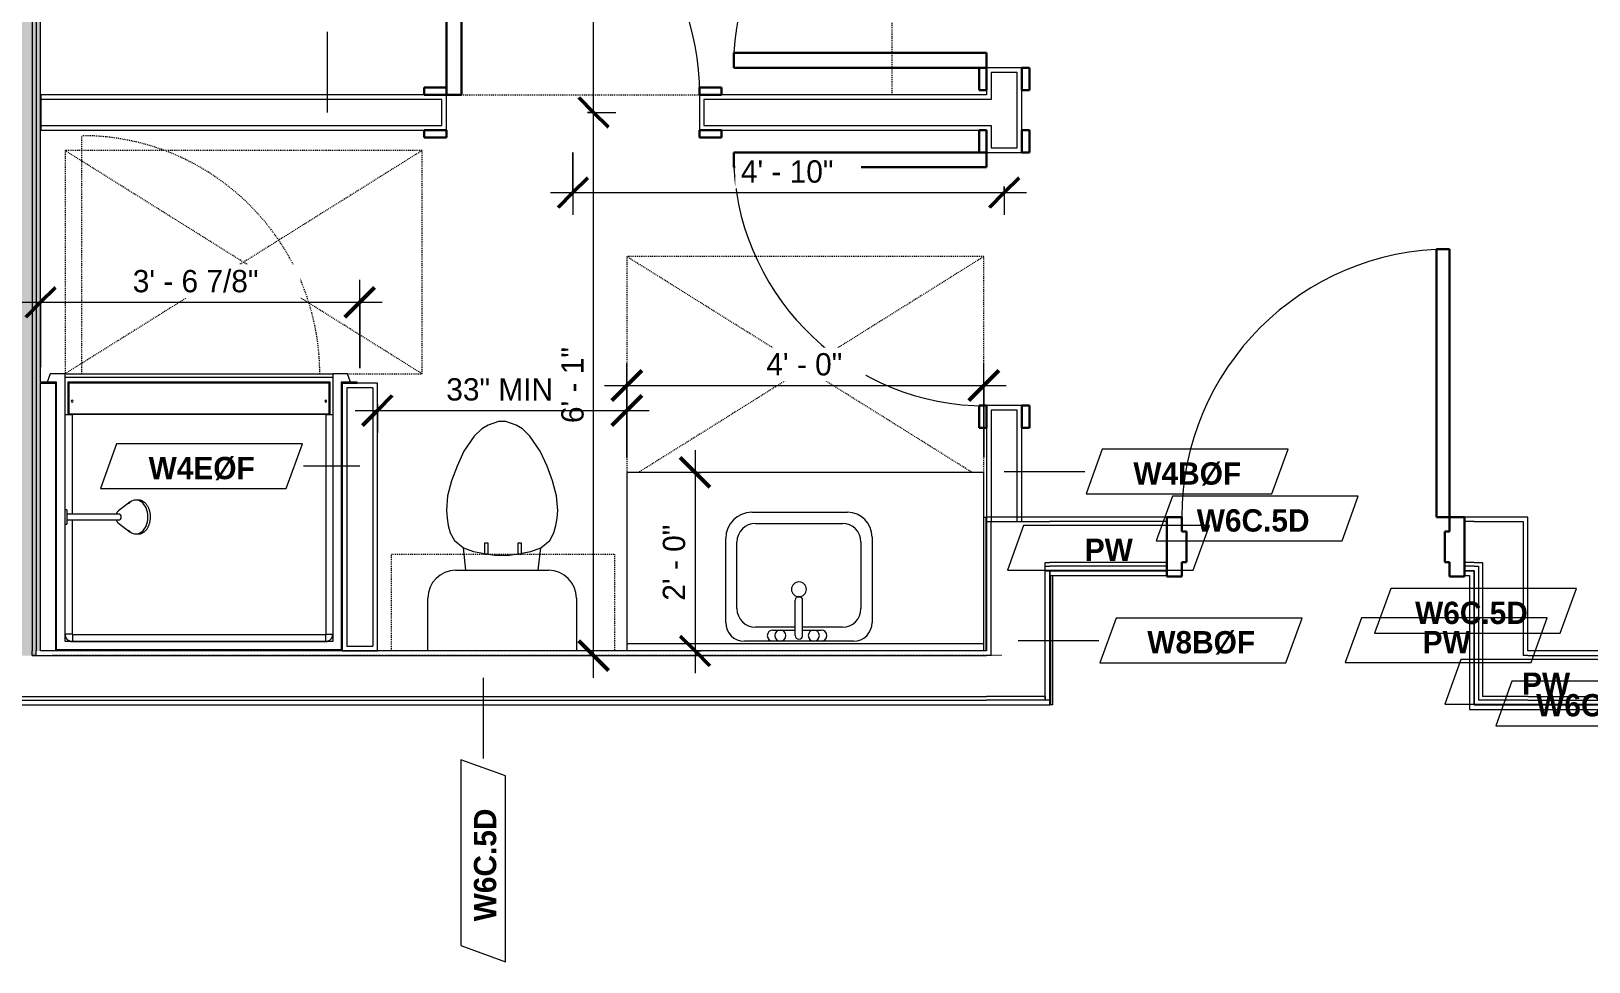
# Model space of a CAD drawing. Header units: inches. Extents: x -4010 to -1814, y 9846 to 12241.
# Drawn here: x -2932.4 to -2722.9, y 11683.6 to 11808.7 of the extents above; entities that cross this region are included whole.
import ezdxf

# ---------------------------------------------------------------- set-up
doc = ezdxf.new("R2010")
doc.units = ezdxf.units.IN
doc.header["$MEASUREMENT"] = 0
doc.linetypes.add('Dash', pattern=[0.25, 0.125, -0.125])
doc.linetypes.add('Dash 3_32_', pattern=[0.1875, 0.09375, -0.09375])
for name, color, linetype, lineweight in [('0-1', 7, 'Continuous', 5), ('0-2', 7, 'Continuous', 9), ('A-ANNO-DIMS', 211, 'Continuous', 9), ('A-ANNO-DIMS-32', 211, 'Continuous', 9), ('A-DETL-1', 90, 'Dash 3_32_', 18), ('A-DOOR-1', 7, 'Continuous', 9), ('A-DOOR-2', 10, 'Continuous', 30), ('A-DOOR-3', 31, 'Continuous', 9), ('A-DOOR-4', 31, 'Continuous', 30), ('A-DOOR-FRAM-2', 10, 'Continuous', 30), ('A-DOOR-FRAM-3', 31, 'Continuous', 30), ('A-GENM', 5, 'Continuous', 9), ('A-GENM-HDLN', 13, 'Dash', 9), ('A-WALL', 113, 'Continuous', 18), ('A-WALL-2', 250, 'Continuous', 18), ('A-WALL-3', 113, 'Continuous', 9), ('A-WALL-IDEN', 211, 'Continuous', 9), ('I-FURN', 30, 'Continuous', 9), ('I-FURN-HDLN', 30, 'Dash', 9), ('I-WALL-1', 21, 'Continuous', 18), ('I-WALL-2', 241, 'Continuous', 5), ('I-WALL-3', 7, 'Continuous', 9), ('I-WALL-4', 2, 'Continuous', 9), ('P-SANR-FIXT', 6, 'Continuous', 9), ('P-SANR-FIXT-HDLN', 131, 'Dash', 9), ('Q-CASE', 31, 'Continuous', 9), ('Q-CASE-3', 31, 'Dash', 9)]:
    doc.layers.add(name, color=color, linetype=linetype, lineweight=lineweight)
doc.styles.add('Century Gothic', font='ufonts.com_century-gothic.ttf', dxfattribs={"height": 3})
doc.styles.add('Century Gothic_B_1', font='GOTHICB.TTF', dxfattribs={"height": 3})
doc.dimstyles.new('OD_1__HACK_2', dxfattribs={"dimscale": 12, "dimtxt": 3.132505, "dimasz": 0.333333, "dimexe": 0.25, "dimexo": 0.166667, "dimgap": 0.041667, "dimtad": 1, "dimdec": 4, "dimrnd": 0.0625, "dimzin": 3, "dimdsep": 46, "dimlunit": 4, "dimtxsty": 'Century Gothic', "dimblk1": 'OBLIQUE', "dimblk2": 'OBLIQUE', "dimsah": 1, "dimcen": 0.09, "dimdle": 0.25, "dimazin": 0, "dimtfac": 1, "dimtdec": 4, "dimtix": 1, "dimtmove": 0, "dimatfit": 3, "dimfxl": 1, "dimtvp": 1, "dimtfill": 1, "dimfrac": 2, "dimtolj": 1, "dimtzin": 0, "dimarcsym": 2})
doc.dimstyles.new('OD_1__HACK_2_1', dxfattribs={"dimscale": 12, "dimtxt": 3.132505, "dimasz": 0.333333, "dimexe": 0.25, "dimexo": 0.166667, "dimgap": 0.041667, "dimtad": 1, "dimdec": 4, "dimrnd": 0.0625, "dimzin": 3, "dimdsep": 46, "dimlunit": 4, "dimtxsty": 'Century Gothic', "dimblk1": 'OBLIQUE', "dimblk2": 'OBLIQUE', "dimsah": 1, "dimcen": 0.09, "dimdle": 0.25, "dimazin": 0, "dimtfac": 1, "dimtdec": 4, "dimtix": 1, "dimtmove": 0, "dimatfit": 3, "dimfxl": 1, "dimtvp": 1, "dimtfill": 1, "dimfrac": 2, "dimtolj": 1, "dimtzin": 0, "dimarcsym": 2})

# ---------------------------------------------------------------- blocks, each defined once
blk = doc.blocks.new('Basic Wall _ INT - W8BØF - _5_8 GYP - 2X8 WOOD_BATT_ - 5_8 GYP_ - ___-2319933-UNIT PLANS - 1ST FLOOR')
at = {"layer": 'I-WALL-3'}
for p, q in [((-2804.27, 11743.36), (-2804.02, 11743.36)), ((-2804.02, 11743.36), (-2804.02, 11725.36)), ((-2804.02, 11743.36), (-2803.94, 11743.36)), ((-2803.94, 11743.36), (-2803.9, 11743.36))]:
    blk.add_line(p, q, dxfattribs=at)
blk = doc.blocks.new('Basic Wall _ INT - W8BØF - _5_8 GYP - 2X8 WOOD_BATT_ - 5_8 GYP_ - ___-2319932-UNIT PLANS - 1ST FLOOR')
at = {"layer": 'I-WALL-3'}
for p, q in [((-2795.27, 11718.11), (-2795.27, 11735.49)), ((-2794.99, 11718.11), (-2794.99, 11735.49)), ((-2795.36, 11718.11), (-2795.4, 11718.11)), ((-2795.27, 11718.11), (-2795.36, 11718.11)), ((-2794.99, 11718.11), (-2795.27, 11718.11))]:
    blk.add_line(p, q, dxfattribs=at)
blk = doc.blocks.new('HOLLOW METAL - UNIT DOOR-2191978-UNIT PLANS - 1ST FLOOR')
at = {"layer": 'A-DOOR-1'}
blk.add_arc((18, 3.875), 36, 90, 180, dxfattribs=at)
at = {"layer": 'A-DOOR-2'}
for p, q in [((18, 39.875), (16.25, 39.875)), ((16.25, 39.875), (16.25, 3.875)), ((18, 3.875), (18, 39.875)), ((16.25, 3.875), (18, 3.875))]:
    blk.add_line(p, q, dxfattribs=at)
at = {"layer": 'A-DOOR-FRAM-2'}
for p, q in [((-18, 3.875), (-20, 3.875)), ((-20, 3.875), (-20, -4.125)), ((-18, 1.9375), (-18, 3.875)), ((18, 3.875), (18, 1.9375)), ((20, 3.875), (18, 3.875)), ((20, -4.125), (20, 3.875)), ((-17.375, 1.9375), (-18, 1.9375)), ((-17.375, -2.1875), (-17.375, 1.9375)), ((18, 1.9375), (17.375, 1.9375)), ((17.375, 1.9375), (17.375, -2.1875)), ((-20, -4.125), (-18, -4.125)), ((-18, -4.125), (-18, -2.1875)), ((-18, -2.1875), (-17.375, -2.1875)), ((17.375, -2.1875), (18, -2.1875)), ((18, -2.1875), (18, -4.125)), ((18, -4.125), (20, -4.125))]:
    blk.add_line(p, q, dxfattribs=at)
blk = doc.blocks.new('CTR - 1st Phase - Common Walls_rvt-1-UNIT PLANS - 1ST FLOOR')
at = {"layer": 'I-WALL-1'}
blk.add_hatch(color=256, dxfattribs=at).paths.add_polyline_path([(-2931.71, 11725.36), (-2931.09, 11725.36), (-2931.09, 12081.69), (-2931.71, 12081.69), (-2931.71, 11726.32)], flags=0)
at = {"layer": 'I-WALL-2'}
for points in [[(-2937.71, 11724.74), (-2932.21, 11724.74), (-2932.21, 12081.69), (-2937.71, 12081.69), (-2937.71, 11725.36)], [(-2932.21, 11724.74), (-2931.71, 11724.74), (-2931.71, 12081.69), (-2932.21, 12081.69), (-2932.21, 11725.36)]]:
    blk.add_hatch(color=256, dxfattribs=at).paths.add_polyline_path(points, flags=0)
at = {"layer": 'A-WALL-2'}
for p, q in [((-2932.21, 12081.69), (-2932.21, 11725.36)), ((-2931.71, 12081.69), (-2931.71, 11725.36)), ((-2803.27, 11742.74), (-2796.02, 11742.74)), ((-2803.27, 11724.74), (-2803.27, 11742.74)), ((-2796.02, 11742.74), (-2795.4, 11742.74)), ((-2779.65, 11742.74), (-2795.4, 11742.74)), ((-2738.36, 11742.74), (-2739.65, 11742.74)), ((-2738.36, 11742.74), (-2737.24, 11742.74)), ((-2737.24, 11742.74), (-2731.74, 11742.74)), ((-2731.74, 11742.74), (-2731.74, 11724.74)), ((-2796.02, 11737.24), (-2795.4, 11737.24)), ((-2796.02, 11736.74), (-2796.02, 11737.24)), ((-2796.02, 11736.74), (-2796.02, 11737.24)), ((-2779.65, 11737.24), (-2795.4, 11737.24)), ((-2738.36, 11737.24), (-2739.65, 11737.24)), ((-2738.36, 11737.24), (-2737.74, 11737.24)), ((-2737.74, 11737.24), (-2737.24, 11737.24)), ((-2737.24, 11737.24), (-2737.24, 11719.24)), ((-2796.02, 11736.11), (-2796.02, 11736.74)), ((-2796.02, 11736.74), (-2795.4, 11736.74)), ((-2796.02, 11736.11), (-2796.02, 11736.74)), ((-2796.02, 11736.11), (-2795.4, 11736.11)), ((-2796.02, 11719.24), (-2796.02, 11736.11)), ((-2779.65, 11736.74), (-2795.4, 11736.74)), ((-2738.36, 11736.74), (-2739.65, 11736.74)), ((-2738.36, 11736.74), (-2737.74, 11736.74)), ((-2737.74, 11736.74), (-2737.74, 11718.74)), ((-2932.21, 11724.74), (-2932.21, 11725.36)), ((-2931.71, 11724.74), (-2932.21, 11724.74)), ((-2932.21, 11724.74), (-2931.71, 11724.74)), ((-2931.71, 11724.74), (-2931.71, 11725.36)), ((-2931.71, 11724.74), (-2803.9, 11724.74)), ((-2803.27, 11724.74), (-2803.9, 11724.74)), ((-2731.11, 11724.74), (-2731.74, 11724.74)), ((-2731.11, 11724.74), (-2714.25, 11724.74)), ((-3067.15, 11719.24), (-2803.9, 11719.24)), ((-3067.15, 11718.74), (-2803.9, 11718.74)), ((-2803.27, 11719.24), (-2803.9, 11719.24)), ((-2796.02, 11718.74), (-2803.9, 11718.74)), ((-2796.02, 11719.24), (-2803.27, 11719.24)), ((-2796.02, 11719.24), (-2796.02, 11718.74)), ((-2796.02, 11718.74), (-2796.02, 11719.24)), ((-2795.4, 11718.74), (-2796.02, 11718.74)), ((-2737.24, 11718.74), (-2737.74, 11718.74)), ((-2731.74, 11719.24), (-2737.24, 11719.24)), ((-2731.11, 11718.74), (-2737.24, 11718.74)), ((-2731.11, 11719.24), (-2731.74, 11719.24)), ((-2731.11, 11719.24), (-2714.25, 11719.24)), ((-2731.11, 11718.74), (-2714.25, 11718.74))]:
    blk.add_line(p, q, dxfattribs=at)
at = {"layer": 'I-WALL-3'}
for p, q in [((-2931.09, 11761.49), (-2931.09, 12081.69)), ((-2931.09, 11725.36), (-2931.09, 11761.36)), ((-2803.9, 11743.36), (-2803.9, 11725.36)), ((-2803.27, 11743.36), (-2803.9, 11743.36)), ((-2795.4, 11743.36), (-2803.27, 11743.36)), ((-2779.65, 11743.36), (-2795.4, 11743.36)), ((-2738.36, 11743.36), (-2739.65, 11743.36)), ((-2731.74, 11743.36), (-2738.36, 11743.36)), ((-2731.11, 11743.36), (-2731.74, 11743.36)), ((-2731.11, 11725.36), (-2731.11, 11743.36)), ((-2795.4, 11736.11), (-2779.65, 11736.11)), ((-2795.4, 11718.74), (-2795.4, 11736.11)), ((-2779.65, 11736.11), (-2795.4, 11736.11)), ((-2795.4, 11736.11), (-2795.4, 11735.49)), ((-2795.4, 11735.49), (-2779.65, 11735.49)), ((-2739.65, 11736.11), (-2738.36, 11736.11)), ((-2738.99, 11736.11), (-2739.65, 11736.11)), ((-2739.65, 11735.49), (-2738.99, 11735.49)), ((-2738.36, 11736.11), (-2738.99, 11736.11)), ((-2738.99, 11735.49), (-2738.99, 11717.49)), ((-2738.36, 11736.11), (-2738.36, 11718.11)), ((-2738.36, 11718.11), (-2738.36, 11736.11)), ((-2929.06, 11725.36), (-2931.09, 11725.36)), ((-2803.9, 11725.36), (-2890.56, 11725.36)), ((-2714.25, 11725.36), (-2731.11, 11725.36)), ((-2795.4, 11718.11), (-2795.4, 11718.74)), ((-3067.15, 11718.11), (-2803.9, 11718.11)), ((-2803.9, 11718.11), (-2795.4, 11718.11)), ((-2738.99, 11717.49), (-2738.36, 11717.49)), ((-2738.36, 11718.11), (-2737.74, 11718.11)), ((-2718.77, 11718.11), (-2738.36, 11718.11)), ((-2738.36, 11717.49), (-2718.77, 11717.49)), ((-2737.74, 11718.11), (-2731.11, 11718.11)), ((-2731.11, 11718.11), (-2714.25, 11718.11))]:
    blk.add_line(p, q, dxfattribs=at)
at = {"layer": '0-2'}
for name, p in [('HOLLOW METAL - UNIT DOOR-2191978-UNIT PLANS - 1ST FLOOR', (-2759.65, 11739.49)), ('Basic Wall _ INT - W8BØF - _5_8 GYP - 2X8 WOOD_BATT_ - 5_8 GYP_ - ___-2319933-UNIT PLANS - 1ST FLOOR', (0, 0)), ('Basic Wall _ INT - W8BØF - _5_8 GYP - 2X8 WOOD_BATT_ - 5_8 GYP_ - ___-2319932-UNIT PLANS - 1ST FLOOR', (0, 0))]:
    blk.add_blockref(name, p, dxfattribs=at)
blk = doc.blocks.new('SWING - SINGLE - FLUSH - 2-10 x 6-8 - PRIVACY-3199405-UNIT PLANS - 1ST FLOOR')
at = {"layer": 'A-DOOR-3'}
blk.add_arc((17, -2.37), 34.07, 180, 266.6343, dxfattribs=at)
at = {"layer": 'A-DOOR-4'}
for p, q in [((15, -2.37), (15, -36.38)), ((17, -2.37), (15, -2.37)), ((17, -2.37), (17, -36.38)), ((17, -36.38), (15, -36.38))]:
    blk.add_line(p, q, dxfattribs=at)
at = {"layer": 'A-DOOR-FRAM-3'}
for p, q in [((-20, 2.38), (-20, 3.38)), ((-20, 3.38), (-17, 3.38)), ((-17, 2.38), (-20, 2.38)), ((-17, 3.38), (-17, 2.38)), ((17, 2.38), (17, 3.38)), ((17, 3.38), (20, 3.38)), ((20, 2.38), (17, 2.38)), ((20, 3.38), (20, 2.38)), ((-20, -2.37), (-17, -2.37)), ((-20, -3.37), (-20, -2.37)), ((-17, -3.37), (-20, -3.37)), ((-17, -2.37), (-17, -3.37)), ((17, -2.37), (20, -2.37)), ((17, -3.37), (17, -2.37)), ((20, -3.37), (17, -3.37)), ((20, -2.37), (20, -3.37))]:
    blk.add_line(p, q, dxfattribs=at)
blk = doc.blocks.new('Bed-Standard - Queen 60_ x 79_-V81-UNIT PLANS - 1ST FLOOR')
at = {"layer": 'I-FURN'}
for p, q in [((-19.31, 37.2), (-19.31, -41.3)), ((-16.31, 35.7), (-16.31, 23.7)), ((-16.31, 35.7), (37.69, 35.7)), ((37.69, 35.7), (37.69, 23.7)), ((40.69, -41.3), (40.69, 37.2)), ((40.69, 23.7), (-19.31, 17.13)), ((-16.31, 23.7), (37.69, 23.7)), ((-19.31, -41.3), (40.69, -41.3))]:
    blk.add_line(p, q, dxfattribs=at)
at = {"layer": 'I-FURN-HDLN'}
for p, q in [((58.69, -77.3), (58.69, 37.2)), ((64.69, -68.86), (64.69, 13.39)), ((-55.31, -17.36), (-55.31, -51.36)), ((-55.31, -77.3), (-7.94, -77.3)), ((-5.44, -77.3), (55.06, -77.3)), ((57.56, -77.3), (58.94, -77.3)), ((63.69, -77.3), (64.69, -77.3)), ((64.69, -77.3), (64.69, -75.61))]:
    blk.add_line(p, q, dxfattribs=at)
blk = doc.blocks.new('M_Sink Vanity-Square - 500 x 440mm-1372835-UNIT PLANS - 1ST FLOOR')
at = {"layer": 'P-SANR-FIXT'}
for p, q in [((-5.72, 10.23), (7.14, 10.23)), ((-5.22, 8.73), (6.46, 8.73)), ((-9.22, -4.59), (-9.22, 6.73)), ((10.46, 6.91), (10.46, -4.59)), ((-7.72, -2.72), (-7.72, 6.23)), ((8.96, 6.23), (8.96, -2.72)), ((0.12, -6.33), (0.12, -1.59)), ((1.12, -6.33), (1.12, -1.59)), ((0.12, -5.22), (-5.22, -5.22)), ((-2.88, -5.59), (0.12, -5.59)), ((6.46, -5.22), (1.12, -5.22)), ((1.12, -5.59), (3.62, -5.59)), ((7.96, -7.09), (-6.72, -7.09)), ((3.62, -7.09), (-2.88, -7.09))]:
    blk.add_line(p, q, dxfattribs=at)
for centre, radius, start, end in [((-5.72, 6.73), 3.5, 90, 180), ((-5.22, 6.23), 2.5, 90, 180), ((6.46, 6.23), 2.5, 360, 90), ((7.14, 6.91), 3.32, 360, 90), ((0.62, -0.13), 1, 360, 180), ((0.62, -0.13), 1, 180, 0), ((0.62, -1.59), 0.5, 360, 180), ((-5.22, -2.72), 2.5, 180, 270), ((6.46, -2.72), 2.5, 270, 360), ((-6.72, -4.59), 2.5, 180, 270), ((-2.88, -6.34), 0.75, 90, 270), ((-1.88, -6.34), 0.75, 360, 180), ((2.62, -6.34), 0.75, 0, 180), ((3.62, -6.34), 0.75, 270, 90), ((7.96, -4.59), 2.5, 270, 0), ((-1.88, -6.34), 0.75, 180, 0), ((0.62, -6.33), 0.5, 180, 0), ((2.62, -6.34), 0.75, 180, 0)]:
    blk.add_arc(centre, radius, start, end, dxfattribs=at)
blk = doc.blocks.new('Toilet-Domestic-3D - Toilet-Domestic-3D-1352612-UNIT PLANS - 1ST FLOOR')
at = {"layer": 'P-SANR-FIXT'}
for p, q in [((-9.98, 11.75), (-9.98, 18.86)), ((9.98, 18.86), (9.98, 11.75)), ((6.25, 8.02), (-6.25, 8.02)), ((-4.86, 8.02), (-5.21, 5)), ((4.86, 8.02), (5.21, 5)), ((-5.21, 5), (-6.4, 4)), ((-3.84, 5.5), (-5.21, 5)), ((-2.61, 5.72), (-3.84, 5.5)), ((-1, 6), (-2.13, 5.8)), ((1, 6), (-1, 6)), ((1.89, 5.84), (1, 6)), ((3.84, 5.5), (2.37, 5.76)), ((5.21, 5), (3.84, 5.5)), ((6.4, 4), (5.21, 5)), ((-6.97, 3), (-7.24, 2)), ((-6.4, 4), (-6.97, 3)), ((6.97, 3), (6.4, 4)), ((7.24, 2), (6.97, 3)), ((-7.41, 1), (-7.5, 0)), ((-7.5, 0), (-7.33, -1.99)), ((-7.24, 2), (-7.41, 1)), ((7.41, 1), (7.24, 2)), ((7.33, -1.99), (7.5, 0)), ((7.5, 0), (7.41, 1)), ((-7.33, -1.99), (-6.79, -4)), ((6.79, -4), (7.33, -1.99)), ((-6.79, -4), (-6.06, -6)), ((6.06, -6), (6.79, -4)), ((-6.06, -6), (-5.13, -8)), ((5.13, -8), (6.06, -6)), ((-5.13, -8), (-3.74, -10)), ((3.74, -10), (5.13, -8)), ((-3.74, -10), (-2.74, -11)), ((2.74, -11), (3.74, -10)), ((-2.74, -11), (-1.87, -11.5)), ((-1.87, -11.5), (-0.5, -12)), ((-0.5, -12), (0.5, -12)), ((0.5, -12), (1.87, -11.5)), ((1.87, -11.5), (2.74, -11))]:
    blk.add_line(p, q, dxfattribs=at)
for centre, start, end in [((-6.25, 11.75), 180, 270), ((6.25, 11.75), 270, 360)]:
    blk.add_arc(centre, 3.73, start, end, dxfattribs=at)
blk = doc.blocks.new('Bath Vanity - Bath Vanity 48_-3150017-UNIT PLANS - 1ST FLOOR')
at = {"layer": 'Q-CASE'}
for p, q in [((24.74, 24), (-23.26, 24)), ((-23.26, 24), (-23.26, 1)), ((24.74, 1), (24.74, 24))]:
    blk.add_line(p, q, dxfattribs=at)
blk = doc.blocks.new('ADA Clearances - 30_x48_-V80-UNIT PLANS - 1ST FLOOR')
at = {"layer": 'A-GENM-HDLN'}
for p, q in [((15, -24), (-15, 24)), ((-15, -24), (15, 24)), ((15, 24), (-15, 24)), ((15, -24), (15, 24)), ((-15, -14), (-15, -24)), ((-15, -24), (15, -24))]:
    blk.add_line(p, q, dxfattribs=at)
blk = doc.blocks.new('ADA Clearances - 30_x48_-V82-UNIT PLANS - 1ST FLOOR')
at = {"layer": 'A-GENM-HDLN'}
for p, q in [((-14, -22.41), (15, 24)), ((15, 24), (-14, 24)), ((15, -24), (15, 24)), ((15, -24), (-14, 22.41)), ((-14, -24), (-8, -24)), ((-5, -24), (15, -24))]:
    blk.add_line(p, q, dxfattribs=at)
blk = doc.blocks.new('BATHROOM MIRROR - BATHROOM MIRROR 48_-3123886-UNIT PLANS - 1ST FLOOR')
at = {"layer": 'Q-CASE'}
for p, q in [((-23.26, -23), (24.74, -23)), ((-23.26, -23), (-23.26, -24)), ((24.74, -24), (24.74, -23)), ((24.74, -24), (-23.26, -24))]:
    blk.add_line(p, q, dxfattribs=at)
blk = doc.blocks.new('300 Series Wall Hung Cabinet_326 - 30_-2909953-UNIT PLANS - 1ST FLOOR')
at = {"layer": 'Q-CASE'}
for p, q in [((-2.01, 14.69), (-2.5, 14.69)), ((-2.5, 14.69), (-2.5, 13.19)), ((-2.01, 13.19), (-2.01, 14.69)), ((2.49, 14.69), (2, 14.69)), ((2, 14.69), (2, 13.19)), ((2.49, 13.19), (2.49, 14.69)), ((-2.01, 13.19), (-2.5, 13.19)), ((2.49, 13.19), (2, 13.19))]:
    blk.add_line(p, q, dxfattribs=at)
at = {"layer": 'Q-CASE-3'}
for p, q in [((-15, 0.19), (-15, 13.19)), ((-15, 13.19), (15, 13.19)), ((15, 13.19), (15, 0.19)), ((15, 0.19), (-15, 0.19))]:
    blk.add_line(p, q, dxfattribs=at)
blk = doc.blocks.new('SWING - SINGLE - FLUSH - 2-10 x 6-8 - PRIVACY-3199407-UNIT PLANS - 1ST FLOOR')
at = {"layer": 'A-DOOR-3'}
blk.add_arc((17, 2.37), 34.07, 93.3657, 180, dxfattribs=at)
at = {"layer": 'A-DOOR-4'}
for p, q in [((15, 2.37), (15, 36.38)), ((17, 36.38), (15, 36.38)), ((17, 2.37), (17, 36.38)), ((17, 2.37), (15, 2.37))]:
    blk.add_line(p, q, dxfattribs=at)
at = {"layer": 'A-DOOR-FRAM-3'}
for p, q in [((-17, 3.37), (-20, 3.37)), ((-20, 3.37), (-20, 2.37)), ((-20, 2.37), (-17, 2.37)), ((-17, 2.37), (-17, 3.37)), ((20, 3.37), (17, 3.37)), ((17, 3.37), (17, 2.37)), ((17, 2.37), (20, 2.37)), ((20, 2.37), (20, 3.37)), ((-17, -2.38), (-20, -2.38)), ((-20, -2.38), (-20, -3.38)), ((-20, -3.38), (-17, -3.38)), ((-17, -3.38), (-17, -2.38)), ((20, -2.38), (17, -2.38)), ((17, -2.38), (17, -3.38)), ((17, -3.38), (20, -3.38)), ((20, -3.38), (20, -2.38))]:
    blk.add_line(p, q, dxfattribs=at)
blk = doc.blocks.new('4LBS24238A75FTB_V2 - 4LBS24238A75FTB_V2-V86-UNIT PLANS - 1ST FLOOR')
at = {"layer": 'P-SANR-FIXT'}
for p, q in [((0, -0.5), (38.5, -0.5)), ((0, -36.5), (0, -0.5)), ((0.12, -36.62), (0.12, -0.63)), ((0.12, -0.63), (38.38, -0.63)), ((1.25, -37.75), (1.25, -1.75)), ((1.25, -1.75), (37.25, -1.75)), ((1.58, -2.01), (1.51, -2.08)), ((1.73, -1.9), (1.7, -1.92)), ((2.01, -1.78), (1.93, -1.8)), ((2.25, -1.77), (2.25, -1.75)), ((36.25, -1.77), (2.25, -1.77)), ((36.25, -1.77), (36.25, -1.75)), ((36.57, -1.8), (36.49, -1.78)), ((36.8, -1.92), (36.77, -1.9)), ((36.99, -2.08), (36.92, -2.01)), ((37.25, -1.75), (37.25, -17.52)), ((38.38, -0.63), (38.38, -36.62)), ((38.5, -0.5), (38.5, -36.5)), ((1.3, -2.43), (1.28, -2.51)), ((1.38, -2.26), (1.37, -2.28)), ((1.42, -2.2), (1.4, -2.23)), ((2.2, -32.27), (2.2, -2.75)), ((36.25, -2.7), (2.25, -2.7)), ((36.3, -18.11), (36.3, -2.75)), ((37.1, -2.23), (37.08, -2.2)), ((37.13, -2.28), (37.12, -2.26)), ((37.22, -2.51), (37.2, -2.43)), ((36.3, -32.27), (36.3, -18.89)), ((37.25, -19.48), (37.25, -37.75)), ((1.62, -32.27), (1.62, -36.62)), ((36.75, -32.38), (1.75, -32.38)), ((1.75, -32.38), (1.75, -36.5)), ((2.2, -32.27), (36.3, -32.27)), ((36.75, -36.5), (36.75, -32.38)), ((36.88, -36.62), (36.88, -32.27)), ((0, -36.5), (-2.02, -36.5)), ((-2.02, -36.5), (-2.02, -36.62)), ((-2.02, -36.62), (0.12, -36.62)), ((-1.13, -36.62), (-0.75, -37.75)), ((1.25, -37.25), (37.25, -37.25)), ((1.25, -37.75), (1.25, -37.25)), ((1.62, -36.62), (36.88, -36.62)), ((1.75, -36.5), (36.75, -36.5)), ((37.25, -37.25), (37.25, -37.75)), ((38.38, -36.62), (40.52, -36.62)), ((40.52, -36.5), (38.5, -36.5)), ((39.25, -37.75), (39.63, -36.62)), ((40.52, -36.62), (40.52, -36.5)), ((-0.75, -37.75), (1.25, -37.75)), ((37.25, -37.75), (1.25, -37.75)), ((37.25, -37.75), (39.25, -37.75))]:
    blk.add_line(p, q, dxfattribs=at)
for centre, radius, start, end in [((2.25, -2.75), 1, 90, 180), ((36.25, -2.75), 1, 0, 90), ((2.2, -34.06), 0.125, 0, 180), ((2.2, -34.06), 0.125, 180, 0), ((36.3, -34.06), 0.125, 0, 180), ((36.3, -34.06), 0.125, 180, 0)]:
    blk.add_arc(centre, radius, start, end, dxfattribs=at)
for centre, start_param, end_param in [((2.2, -32.28), 1.570796, 3.141593), ((36.3, -32.28), 0, 1.570796)]:
    blk.add_ellipse(centre, major_axis=(0.95, 0), ratio=0.019505, start_param=start_param, end_param=end_param, dxfattribs=at)
for points, knots in [([(2.25, -1.77), (2.18, -1.77), (2.05, -1.78), (1.8, -1.86), (1.52, -2.04), (1.34, -2.32), (1.26, -2.57), (1.25, -2.7), (1.25, -2.77)], [0, 0, 0, 0, 0.125, 0.25, 0.5, 0.75, 0.875, 1, 1, 1, 1]), ([(1.38, -2.25), (1.41, -2.21), (1.47, -2.12), (1.54, -2.04), (1.59, -2)], [-0.6665731, -0.6665731, -0.6665731, -0.6665731, -0.5714286, -0.4611793, -0.4611793, -0.4611793, -0.4611793]), ([(1.75, -1.88), (1.77, -1.87), (1.86, -1.82), (2.03, -1.77), (2.17, -1.75), (2.25, -1.75)], [-0.3333068, -0.3333068, -0.3333068, -0.3333068, -0.2857143, -0.1428571, 0, 0, 0, 0]), ([(36.25, -1.75), (36.31, -1.75), (36.42, -1.76), (36.59, -1.8), (36.7, -1.85), (36.75, -1.88)], [-1, -1, -1, -1, -0.8928571, -0.7857143, -0.6666667, -0.6666667, -0.6666667, -0.6666667]), ([(37.25, -2.77), (37.25, -2.7), (37.24, -2.57), (37.16, -2.32), (36.98, -2.04), (36.7, -1.86), (36.45, -1.78), (36.32, -1.77), (36.25, -1.77)], [0, 0, 0, 0, 0.125, 0.25, 0.5, 0.75, 0.875, 1, 1, 1, 1]), ([(36.75, -1.88), (36.79, -1.91), (36.89, -1.97), (36.97, -2.05), (37.01, -2.1)], [-0.6665731, -0.6665731, -0.6665731, -0.6665731, -0.5714286, -0.4475924, -0.4475924, -0.4475924, -0.4475924]), ([(2.25, -2.7), (2.24, -2.7), (2.24, -2.7), (2.23, -2.7), (2.22, -2.71), (2.22, -2.71), (2.21, -2.72), (2.21, -2.73), (2.2, -2.74), (2.2, -2.74), (2.2, -2.75), (2.2, -2.75)], [-1, -1, -1, -1, -0.833333, -0.75, -0.666667, -0.583333, -0.416667, -0.333333, -0.208333, -0.083333, 0, 0, 0, 0]), ([(36.3, -2.75), (36.3, -2.74), (36.3, -2.74), (36.3, -2.73), (36.29, -2.72), (36.29, -2.72), (36.28, -2.71), (36.27, -2.71), (36.26, -2.7), (36.26, -2.7), (36.25, -2.7), (36.25, -2.7)], [-1, -1, -1, -1, -0.833333, -0.75, -0.666667, -0.583333, -0.416667, -0.333333, -0.208333, -0.083333, 0, 0, 0, 0]), ([(37.12, -2.25), (37.13, -2.27), (37.16, -2.33), (37.18, -2.38), (37.19, -2.42)], [-0.3333068, -0.3333068, -0.3333068, -0.3333068, -0.2857143, -0.2174647, -0.2174647, -0.2174647, -0.2174647])]:
    blk.add_open_spline(points, degree=3, knots=knots, dxfattribs=at)
for points in [[(1.63, -1.97), (1.67, -1.94), (1.71, -1.91), (1.75, -1.88)], [(2.25, -2.7), (2.25, -2.62), (2.25, -2.45), (2.25, -2.22), (2.25, -2.03), (2.25, -1.88), (2.25, -1.82), (2.25, -1.8)], [(36.25, -2.7), (36.25, -2.62), (36.25, -2.45), (36.25, -2.22), (36.25, -2.03), (36.25, -1.88), (36.25, -1.82), (36.25, -1.8)], [(1.25, -2.75), (1.25, -2.74), (1.25, -2.72), (1.25, -2.71)], [(2.2, -2.75), (2.12, -2.75), (1.95, -2.75), (1.72, -2.75), (1.52, -2.76), (1.37, -2.76), (1.27, -2.76), (1.25, -2.77), (1.25, -2.77)], [(1.35, -2.32), (1.36, -2.3), (1.37, -2.27), (1.38, -2.25)], [(36.3, -2.75), (36.38, -2.75), (36.55, -2.75), (36.78, -2.75), (36.98, -2.76), (37.13, -2.76), (37.23, -2.76), (37.25, -2.77), (37.25, -2.77)], [(37.04, -2.14), (37.07, -2.18), (37.09, -2.21), (37.12, -2.25)], [(37.25, -2.67), (37.25, -2.7), (37.25, -2.72), (37.25, -2.75)]]:
    blk.add_open_spline(points, degree=3, dxfattribs=at)
at = {"layer": 'P-SANR-FIXT-HDLN'}
blk.add_line((35, -37.75), (35, -69.75), dxfattribs=at)
blk.add_arc((35, -37.75), 32, 180, 270, dxfattribs=at)
blk = doc.blocks.new('Shower Head - Shower Head-3260035-UNIT PLANS - 1ST FLOOR')
at = {"layer": 'P-SANR-FIXT'}
for p, q in [((-2.28, 9.81), (-2.28, 9.54)), ((-2.02, 8.78), (-0.84, 7.19)), ((0.84, 7.19), (2.02, 8.78)), ((2.28, 9.54), (2.28, 9.81)), ((-0.39, 7.27), (-0.39, 6.01)), ((0.39, 6.01), (0.39, 7.27)), ((-0.98, 0.26), (-0.98, 0)), ((-0.98, 0.26), (0.98, 0.26)), ((0.98, 0), (-0.98, 0)), ((-0.39, 1), (-0.39, 0.26)), ((0.39, 0.26), (0.39, 1)), ((0.98, 0), (0.98, 0.26))]:
    blk.add_line(p, q, dxfattribs=at)
at = {"layer": 'P-SANR-FIXT', "flags": 128}
for points in [[(0, 11.49), (-0.09, 11.49), (-0.18, 11.48), (-0.27, 11.48), (-0.35, 11.47), (-0.44, 11.46), (-0.53, 11.44), (-0.62, 11.43), (-0.7, 11.41), (-0.79, 11.39), (-0.87, 11.36), (-0.95, 11.34), (-1.03, 11.31), (-1.11, 11.28), (-1.19, 11.25), (-1.26, 11.21), (-1.34, 11.17), (-1.41, 11.13), (-1.48, 11.09), (-1.55, 11.05), (-1.61, 11), (-1.68, 10.95), (-1.74, 10.9), (-1.8, 10.85), (-1.85, 10.8), (-1.9, 10.74), (-1.95, 10.69), (-2, 10.63), (-2.04, 10.57), (-2.08, 10.51), (-2.12, 10.44), (-2.15, 10.38), (-2.18, 10.31), (-2.21, 10.25), (-2.23, 10.18), (-2.25, 10.11), (-2.26, 10.04), (-2.27, 9.97), (-2.28, 9.9), (-2.28, 9.83), (-2.28, 9.81)], [(2.28, 9.81), (2.28, 9.88), (2.28, 9.95), (2.27, 10.02), (2.25, 10.09), (2.24, 10.16), (2.21, 10.23), (2.19, 10.3), (2.16, 10.36), (2.13, 10.43), (2.09, 10.49), (2.05, 10.55), (2.01, 10.61), (1.97, 10.67), (1.92, 10.73), (1.86, 10.79), (1.81, 10.84), (1.75, 10.89), (1.69, 10.94), (1.63, 10.99), (1.57, 11.04), (1.5, 11.08), (1.43, 11.12), (1.36, 11.16), (1.28, 11.2), (1.21, 11.24), (1.13, 11.27), (1.05, 11.3), (0.97, 11.33), (0.89, 11.36), (0.81, 11.38), (0.72, 11.4), (0.64, 11.42), (0.55, 11.44), (0.47, 11.45), (0.38, 11.46), (0.29, 11.47), (0.2, 11.48), (0.11, 11.49), (0.02, 11.49), (0, 11.49)], [(-0.84, 7.19), (-0.81, 7.16), (-0.79, 7.13), (-0.76, 7.1), (-0.73, 7.08), (-0.7, 7.05), (-0.68, 7.03), (-0.65, 7.01), (-0.62, 6.98), (-0.59, 6.97), (-0.56, 6.95), (-0.53, 6.93), (-0.49, 6.91), (-0.46, 6.9), (-0.43, 6.89), (-0.4, 6.87)], [(0.39, 6.87), (0.43, 6.88), (0.46, 6.9), (0.49, 6.91), (0.52, 6.93), (0.55, 6.94), (0.58, 6.96), (0.61, 6.98), (0.64, 7), (0.67, 7.03), (0.7, 7.05), (0.73, 7.07), (0.76, 7.1), (0.78, 7.13), (0.81, 7.16), (0.83, 7.19), (0.84, 7.19)], [(-0.39, 6.01), (-0.39, 5.81), (-0.39, 5.6), (-0.39, 5.38), (-0.39, 5.15), (-0.39, 4.92), (-0.39, 4.68), (-0.39, 4.43), (-0.39, 4.18), (-0.39, 3.93), (-0.39, 3.67), (-0.39, 3.4), (-0.39, 3.13), (-0.39, 2.86), (-0.39, 2.59), (-0.39, 2.31), (-0.39, 2.03), (-0.39, 1.75), (-0.39, 1.46), (-0.39, 1.18), (-0.39, 1)], [(0.39, 1), (0.39, 1.29), (0.39, 1.57), (0.39, 1.85), (0.39, 2.13), (0.39, 2.41), (0.39, 2.69), (0.39, 2.96), (0.39, 3.23), (0.39, 3.5), (0.39, 3.76), (0.39, 4.02), (0.39, 4.27), (0.39, 4.52), (0.39, 4.77), (0.39, 5), (0.39, 5.23), (0.39, 5.46), (0.39, 5.67), (0.39, 5.88), (0.39, 6.01)]]:
    blk.add_lwpolyline(points, dxfattribs=at)
at = {"layer": 'P-SANR-FIXT'}
for centre, major_axis, start_param, end_param in [((0, 9.54), (-2.28, 0), 4.712389, 6.956384), ((0, 9.54), (2.28, 0), 5.609987, 7.853982), ((0, 7.27), (-0.394, 0), 4.712389, 6.283185), ((0, 7.27), (-0.394, 0), 3.141593, 4.712389)]:
    blk.add_ellipse(centre, major_axis=major_axis, ratio=0.707107, start_param=start_param, end_param=end_param, dxfattribs=at)
blk = doc.blocks.new('DIMBLOCK210-UNIT PLANS - 1ST FLOOR')
at = {"layer": 'A-ANNO-DIMS-32', "lineweight": 50}
for p, q in [((-2856.74, 11797.74), (-2858.74, 11799.74)), ((-2856.74, 11797.74), (-2854.74, 11795.74)), ((-2856.74, 11724.74), (-2858.74, 11726.74)), ((-2856.74, 11724.74), (-2854.74, 11722.74))]:
    blk.add_line(p, q, dxfattribs=at)
at = {"layer": 'A-ANNO-DIMS-32'}
for p, q in [((-2857.57, 11797.74), (-2853.74, 11797.74)), ((-2856.74, 11797.74), (-2857.57, 11797.74)), ((-2856.74, 11721.74), (-2856.74, 11797.74)), ((-2857.57, 11724.74), (-2853.74, 11724.74)), ((-2856.74, 11724.74), (-2857.57, 11724.74))]:
    blk.add_line(p, q, dxfattribs=at)
at = {"layer": 'A-ANNO-DIMS-32', "color": 0, "insert": (-2861.09, 11755.99), "char_height": 3, "width": 12.5897, "attachment_point": 1, "rotation": 90, "line_spacing_factor": 0.984502, "style": 'Century Gothic', "bg_fill": 3, "box_fill_scale": 1.25, "bg_fill_color": 256, "bg_fill_true_color": 13158600, "bg_fill_transparency": 0}
blk.add_mtext('6\' - 1"', dxfattribs=at)
blk = doc.blocks.new('_Oblique')
at = {"color": 0, "linetype": 'ByBlock', "lineweight": -2}
blk.add_line((-0.5, -0.5), (0.5, 0.5), dxfattribs=at)
blk = doc.blocks.new('DIMBLOCK211-UNIT PLANS - 1ST FLOOR')
at = {"layer": 'A-ANNO-DIMS-32', "lineweight": 50}
for p, q in [((-2856.74, 11916.74), (-2858.74, 11918.74)), ((-2856.74, 11916.74), (-2854.74, 11914.74)), ((-2856.74, 11797.74), (-2858.74, 11799.74)), ((-2856.74, 11797.74), (-2854.74, 11795.74))]:
    blk.add_line(p, q, dxfattribs=at)
at = {"layer": 'A-ANNO-DIMS-32'}
for p, q in [((-2857.57, 11916.74), (-2853.74, 11916.74)), ((-2856.74, 11916.74), (-2857.57, 11916.74)), ((-2856.74, 11797.74), (-2856.74, 11916.74)), ((-2857.57, 11797.74), (-2853.74, 11797.74)), ((-2856.74, 11797.74), (-2857.57, 11797.74))]:
    blk.add_line(p, q, dxfattribs=at)
at = {"layer": 'A-ANNO-DIMS-32', "color": 0, "insert": (-2861.09, 11850.83), "char_height": 3, "width": 15.394, "attachment_point": 1, "rotation": 90, "line_spacing_factor": 0.984502, "style": 'Century Gothic', "bg_fill": 3, "box_fill_scale": 1.25, "bg_fill_color": 256, "bg_fill_true_color": 13158600, "bg_fill_transparency": 0}
blk.add_mtext('9\' - 11"', dxfattribs=at)
blk = doc.blocks.new('DIMBLOCK218-UNIT PLANS - 1ST FLOOR')
at = {"layer": 'A-ANNO-DIMS-32'}
for p, q in [((-2859.52, 11792.36), (-2859.52, 11783.96)), ((-2859.52, 11786.96), (-2859.52, 11792.36)), ((-2801.52, 11787.79), (-2801.52, 11783.96)), ((-2801.52, 11786.96), (-2801.52, 11787.79)), ((-2862.52, 11786.96), (-2798.52, 11786.96))]:
    blk.add_line(p, q, dxfattribs=at)
at = {"layer": 'A-ANNO-DIMS-32', "lineweight": 50}
for p, q in [((-2859.52, 11786.96), (-2857.52, 11788.96)), ((-2801.52, 11786.96), (-2799.52, 11788.96)), ((-2859.52, 11786.96), (-2861.52, 11784.96)), ((-2801.52, 11786.96), (-2803.52, 11784.96))]:
    blk.add_line(p, q, dxfattribs=at)
at = {"layer": 'A-ANNO-DIMS-32', "color": 0, "insert": (-2836.94, 11791.3), "char_height": 3, "width": 15.394, "attachment_point": 1, "line_spacing_factor": 0.984502, "style": 'Century Gothic', "bg_fill": 3, "box_fill_scale": 1.25, "bg_fill_color": 256, "bg_fill_true_color": 13158600, "bg_fill_transparency": 0}
blk.add_mtext('4\' - 10"', dxfattribs=at)
blk = doc.blocks.new('DIMBLOCK256-UNIT PLANS - 1ST FLOOR')
at = {"layer": 'A-ANNO-DIMS-32'}
for p, q in [((-2852.27, 11751.36), (-2852.27, 11764.04)), ((-2804.27, 11751.36), (-2804.27, 11764.04)), ((-2855.27, 11761.04), (-2801.27, 11761.04)), ((-2852.27, 11761.04), (-2852.27, 11751.36)), ((-2804.27, 11761.04), (-2804.27, 11751.36))]:
    blk.add_line(p, q, dxfattribs=at)
at = {"layer": 'A-ANNO-DIMS-32', "lineweight": 50}
for p, q in [((-2852.27, 11761.04), (-2850.27, 11763.04)), ((-2804.27, 11761.04), (-2802.27, 11763.04)), ((-2852.27, 11761.04), (-2854.27, 11759.04)), ((-2804.27, 11761.04), (-2806.27, 11759.04))]:
    blk.add_line(p, q, dxfattribs=at)
at = {"layer": 'A-ANNO-DIMS-32', "color": 0, "insert": (-2833.52, 11765.39), "char_height": 3, "width": 12.5897, "attachment_point": 1, "line_spacing_factor": 0.984502, "style": 'Century Gothic', "bg_fill": 3, "box_fill_scale": 1.25, "bg_fill_color": 256, "bg_fill_true_color": 13158600, "bg_fill_transparency": 0}
blk.add_mtext('4\' - 0"', dxfattribs=at)
blk = doc.blocks.new('DIMBLOCK257-UNIT PLANS - 1ST FLOOR')
at = {"layer": 'A-ANNO-DIMS-32'}
for p, q in [((-2843.1, 11752.36), (-2843.1, 11722.36)), ((-2842.27, 11749.36), (-2846.1, 11749.36)), ((-2843.1, 11749.36), (-2842.27, 11749.36)), ((-2842.27, 11725.36), (-2846.1, 11725.36)), ((-2843.1, 11725.36), (-2842.27, 11725.36))]:
    blk.add_line(p, q, dxfattribs=at)
at = {"layer": 'A-ANNO-DIMS-32', "lineweight": 50}
for p, q in [((-2843.1, 11749.36), (-2845.1, 11751.36)), ((-2843.1, 11749.36), (-2841.1, 11747.36)), ((-2843.1, 11725.36), (-2845.1, 11727.36)), ((-2843.1, 11725.36), (-2841.1, 11723.36))]:
    blk.add_line(p, q, dxfattribs=at)
at = {"layer": 'A-ANNO-DIMS-32', "color": 0, "insert": (-2847.44, 11732.12), "char_height": 3, "width": 12.5897, "attachment_point": 1, "rotation": 90, "line_spacing_factor": 0.984502, "style": 'Century Gothic', "bg_fill": 3, "box_fill_scale": 1.25, "bg_fill_color": 256, "bg_fill_true_color": 13158600, "bg_fill_transparency": 0}
blk.add_mtext('2\' - 0"', dxfattribs=at)
blk = doc.blocks.new('DIMBLOCK354-UNIT PLANS - 1ST FLOOR')
at = {"layer": 'A-ANNO-DIMS-32'}
for p, q in [((-2852.27, 11751.37), (-2852.27, 11760.68)), ((-2885.81, 11758.51), (-2885.81, 11754.68)), ((-2885.81, 11757.68), (-2885.81, 11758.51)), ((-2888.81, 11757.68), (-2849.27, 11757.68)), ((-2852.27, 11757.68), (-2852.27, 11751.37))]:
    blk.add_line(p, q, dxfattribs=at)
at = {"layer": 'A-ANNO-DIMS-32', "lineweight": 50}
for p, q in [((-2885.81, 11757.68), (-2883.81, 11759.68)), ((-2852.27, 11757.68), (-2850.27, 11759.68)), ((-2885.81, 11757.68), (-2887.81, 11755.68)), ((-2852.27, 11757.68), (-2854.27, 11755.68))]:
    blk.add_line(p, q, dxfattribs=at)
at = {"layer": 'A-ANNO-DIMS-32', "color": 0, "insert": (-2876.55, 11762.02), "char_height": 3, "width": 18.0194, "attachment_point": 1, "line_spacing_factor": 0.984502, "style": 'Century Gothic', "bg_fill": 3, "box_fill_scale": 1.25, "bg_fill_color": 256, "bg_fill_true_color": 13158600, "bg_fill_transparency": 0}
blk.add_mtext('33" MIN', dxfattribs=at)
blk = doc.blocks.new('DIMBLOCK373-UNIT PLANS - 1ST FLOOR')
at = {"layer": 'A-ANNO-DIMS-32'}
for p, q in [((-2931.09, 11763.49), (-2931.09, 11775.23)), ((-2888.19, 11763.36), (-2888.19, 11775.23)), ((-2934.09, 11772.23), (-2885.19, 11772.23)), ((-2931.09, 11772.23), (-2931.09, 11763.49)), ((-2888.19, 11772.23), (-2888.19, 11763.36))]:
    blk.add_line(p, q, dxfattribs=at)
at = {"layer": 'A-ANNO-DIMS-32', "lineweight": 50}
for p, q in [((-2931.09, 11772.23), (-2929.09, 11774.23)), ((-2888.19, 11772.23), (-2886.19, 11774.23)), ((-2931.09, 11772.23), (-2933.09, 11770.23)), ((-2888.19, 11772.23), (-2890.19, 11770.23))]:
    blk.add_line(p, q, dxfattribs=at)
at = {"layer": 'A-ANNO-DIMS-32', "color": 0, "insert": (-2918.71, 11776.57), "char_height": 3, "width": 21.7784, "attachment_point": 1, "line_spacing_factor": 0.984502, "style": 'Century Gothic', "bg_fill": 3, "box_fill_scale": 1.25, "bg_fill_color": 256, "bg_fill_true_color": 13158600, "bg_fill_transparency": 0}
blk.add_mtext('3\' - 6 7/8"', dxfattribs=at)
blk = doc.blocks.new('Wall Tag - Arch Wall-3956453-UNIT PLANS - 1ST FLOOR')
at = {"layer": 'A-WALL-IDEN'}
for p, q in [((-0.3561, 0.0937), (-0.4244, -0.0937)), ((0.4244, 0.0937), (-0.3561, 0.0937)), ((0.3561, -0.0937), (0.4244, 0.0937)), ((-0.4244, -0.0937), (0.3561, -0.0937))]:
    blk.add_line(p, q, dxfattribs=at)

msp = doc.modelspace()

# ---------------------------------------------------------------- linework, layer by layer
at = {"layer": 'A-DETL-1'}
for p, q in [((-2894.26194, 11795.3644), (-2888.26194, 11795.3644)), ((-2801.88554, 11724.7394), (-2929.55818, 11724.7394))]:
    msp.add_line(p, q, dxfattribs=at)
at = {"layer": 'A-WALL'}
for p, q in [((-2799.77374, 11803.1144), (-2803.27374, 11803.1144)), ((-2803.27374, 11803.1144), (-2803.27374, 11799.4894)), ((-2799.77374, 11792.9894), (-2799.77374, 11803.1144)), ((-2877.14874, 11799.4894), (-2931.08624, 11799.4894)), ((-2877.14874, 11795.9894), (-2877.14874, 11799.4894)), ((-2803.27374, 11799.4894), (-2841.89874, 11799.4894)), ((-2841.89874, 11799.4894), (-2841.89874, 11795.9894)), ((-2931.08624, 11795.9894), (-2877.14874, 11795.9894)), ((-2841.89874, 11795.9894), (-2803.27374, 11795.9894)), ((-2803.27374, 11795.9894), (-2803.27374, 11792.9894)), ((-2803.27374, 11792.9894), (-2799.77374, 11792.9894)), ((-2886.43733, 11760.7394), (-2889.93733, 11760.7394)), ((-2889.93733, 11760.7394), (-2889.93733, 11725.9894)), ((-2886.43733, 11760.7394), (-2886.43733, 11725.9894)), ((-2803.27374, 11757.7394), (-2803.27374, 11742.74399)), ((-2799.77374, 11757.7394), (-2803.27374, 11757.7394)), ((-2799.77374, 11742.74399), (-2799.77374, 11757.7394)), ((-2889.93733, 11725.9894), (-2886.43733, 11725.9894))]:
    msp.add_line(p, q, dxfattribs=at)
at = {"layer": 'A-WALL-3'}
for p, q in [((-2799.14874, 11803.7394), (-2803.89874, 11803.7394)), ((-2803.89874, 11803.7394), (-2803.89874, 11800.1144)), ((-2799.14874, 11792.3644), (-2799.14874, 11803.7394)), ((-2876.52374, 11800.1144), (-2931.08624, 11800.1144)), ((-2931.08624, 11800.1144), (-2931.08624, 11795.3644)), ((-2876.52374, 11795.3644), (-2876.52374, 11800.1144)), ((-2803.89874, 11800.1144), (-2842.52374, 11800.1144)), ((-2842.52374, 11800.1144), (-2842.52374, 11795.3644)), ((-2931.08624, 11795.3644), (-2876.52374, 11795.3644)), ((-2842.52374, 11795.3644), (-2803.89874, 11795.3644)), ((-2803.89874, 11795.3644), (-2803.89874, 11792.3644)), ((-2803.89874, 11792.3644), (-2799.14874, 11792.3644)), ((-2799.14874, 11758.3644), (-2803.89874, 11758.3644)), ((-2803.89874, 11758.3644), (-2803.89874, 11742.74399)), ((-2799.14874, 11742.74399), (-2799.14874, 11758.3644)), ((-2803.89874, 11742.74399), (-2799.14874, 11742.74399))]:
    msp.add_line(p, q, dxfattribs=at)
at = {"layer": 'A-WALL-IDEN'}
for p, q in [((-2892.51812, 11797.7394), (-2892.51812, 11808.58255)), ((-2799.64874, 11726.78511), (-2788.80558, 11726.78511)), ((-2871.58797, 11721.7394), (-2871.58797, 11710.89624))]:
    msp.add_line(p, q, dxfattribs=at)
at = {"layer": 'I-WALL-4'}
for p, q in [((-2885.81233, 11761.3644), (-2888.53842, 11761.3644)), ((-2885.81233, 11725.3644), (-2885.81233, 11761.3644)), ((-2890.56233, 11725.3644), (-2885.81233, 11725.3644))]:
    msp.add_line(p, q, dxfattribs=at)

# ---------------------------------------------------------------- block references
at = {"layer": '0-1'}
msp.add_blockref('CTR - 1st Phase - Common Walls_rvt-1-UNIT PLANS - 1ST FLOOR', (0, 0), dxfattribs=at)
at = {"layer": 'A-DOOR-3'}
for name, p, rotation in [('SWING - SINGLE - FLUSH - 2-10 x 6-8 - PRIVACY-3199405-UNIT PLANS - 1ST FLOOR', (-2801.52374, 11820.7394), 270.0000000000299), ('SWING - SINGLE - FLUSH - 2-10 x 6-8 - PRIVACY-3199405-UNIT PLANS - 1ST FLOOR', (-2859.52374, 11797.7394), 180), ('SWING - SINGLE - FLUSH - 2-10 x 6-8 - PRIVACY-3199407-UNIT PLANS - 1ST FLOOR', (-2801.52374, 11775.3644), 90.00000000002986)]:
    msp.add_blockref(name, p, dxfattribs=dict(at, rotation=rotation))
at = {"layer": 'A-GENM'}
for name, p, rotation in [('ADA Clearances - 30_x48_-V80-UNIT PLANS - 1ST FLOOR', (-2903.81233, 11777.6144), 90.00000000011825), ('ADA Clearances - 30_x48_-V82-UNIT PLANS - 1ST FLOOR', (-2828.27374, 11763.36899), 89.99999999993992)]:
    msp.add_blockref(name, p, dxfattribs=dict(at, rotation=rotation))
at = {"layer": 'A-WALL-IDEN', "xscale": 31.99999999999999, "yscale": 31.99999999999999, "zscale": 31.99999999999999}
for p in [(-2909.47658, 11750.19814), (-2776.94888, 11749.46568), (-2767.50499, 11743.15741), (-2787.52374, 11739.21991), (-2738.15425, 11730.7394), (-2775.07388, 11726.78511), (-2742.09175, 11726.8019), (-2728.72072, 11721.21991), (-2721.86749, 11718.32138)]:
    msp.add_blockref('Wall Tag - Arch Wall-3956453-UNIT PLANS - 1ST FLOOR', p, dxfattribs=at)
at = {"layer": 'A-WALL-IDEN', "xscale": 31.99999999999999, "yscale": 31.99999999999999, "zscale": 31.99999999999999, "rotation": 89.99999999999991}
msp.add_blockref('Wall Tag - Arch Wall-3956453-UNIT PLANS - 1ST FLOOR', (-2871.58797, 11697.16454), dxfattribs=at)
at = {"layer": 'I-FURN', "rotation": 90.00000000002562}
msp.add_blockref('Bed-Standard - Queen 60_ x 79_-V81-UNIT PLANS - 1ST FLOOR', (-2893.88274, 11855.42587), dxfattribs=at)
at = {"layer": 'P-SANR-FIXT'}
for name, p, rotation in [('4LBS24238A75FTB_V2 - 4LBS24238A75FTB_V2-V86-UNIT PLANS - 1ST FLOOR', (-2890.56233, 11724.8644), 180), ('Toilet-Domestic-3D - Toilet-Domestic-3D-1352612-UNIT PLANS - 1ST FLOOR', (-2869.04303, 11744.22021), 180), ('Shower Head - Shower Head-3260035-UNIT PLANS - 1ST FLOOR', (-2927.81233, 11743.3644), 269.9999999999164)]:
    msp.add_blockref(name, p, dxfattribs=dict(at, rotation=rotation))
msp.add_blockref('M_Sink Vanity-Square - 500 x 440mm-1372835-UNIT PLANS - 1ST FLOOR', (-2829.75322, 11733.76814), dxfattribs=at)
at = {"layer": 'Q-CASE'}
for name, p in [('Bath Vanity - Bath Vanity 48_-3150017-UNIT PLANS - 1ST FLOOR', (-2829.01144, 11725.3644)), ('300 Series Wall Hung Cabinet_326 - 30_-2909953-UNIT PLANS - 1ST FLOOR', (-2868.91803, 11725.18149)), ('BATHROOM MIRROR - BATHROOM MIRROR 48_-3123886-UNIT PLANS - 1ST FLOOR', (-2829.01144, 11749.36899))]:
    msp.add_blockref(name, p, dxfattribs=at)

# ---------------------------------------------------------------- texts
at = {"layer": 'A-WALL-IDEN', "char_height": 3, "attachment_point": 1, "style": 'Century Gothic_B_1'}
for s, insert, width in [('W4EØF', (-2916.57282, 11751.44568), 17.069), ('W4BØF', (-2784.1648, 11750.71321), 17.372), ('W6C.5D', (-2775.64059, 11744.40495), 19.594), ('PW', (-2790.70186, 11740.46745), 7.575), ('W6C.5D', (-2746.28986, 11731.98693), 19.594), ('W8BØF', (-2782.2898, 11728.03264), 17.372), ('PW', (-2745.26988, 11728.04943), 7.575), ('PW', (-2731.89885, 11722.46745), 7.575), ('W6C.5D', (-2730.00309, 11719.56891), 19.594)]:
    msp.add_mtext(s, dxfattribs=dict(at, insert=insert, width=width))
at = {"layer": 'A-WALL-IDEN', "insert": (-2872.8355, 11689.02893), "char_height": 3, "width": 19.594, "attachment_point": 1, "rotation": 90, "style": 'Century Gothic_B_1'}
msp.add_mtext('W6C.5D', dxfattribs=at)

# ---------------------------------------------------------------- next in the draw order: dimensions: what is measured, and where the dimension line sits
at = {"layer": 'A-ANNO-DIMS'}
dim = msp.add_linear_dim(base=(-2856.74024, 11797.7394), p1=(-2859.56867, 11724.7394), p2=(-2859.56867, 11797.7394), angle=90, dimstyle='OD_1__HACK_2', override={"dimpost": '<>', "dimfxl": 73}, dxfattribs=at)
dim.commit()
dim.dimension.update_dxf_attribs({"geometry": 'DIMBLOCK210-UNIT PLANS - 1ST FLOOR', "text_midpoint": (-2858.8157, 11761.2394)})

# ---------------------------------------------------------------- next in the draw order: dimensions: what is measured, and where the dimension line sits
dim = msp.add_linear_dim(base=(-2856.74024, 11916.7394), p1=(-2859.56867, 11797.7394), p2=(-2859.56867, 11916.7394), angle=90, dimstyle='OD_1__HACK_2', override={"dimpost": '<>', "dimfxl": 119}, dxfattribs=at)
dim.commit()
dim.dimension.update_dxf_attribs({"geometry": 'DIMBLOCK211-UNIT PLANS - 1ST FLOOR', "text_midpoint": (-2858.8157, 11857.2394)})
for base, p1, p2, override, picture, middle in [((-2801.52374, 11786.95767), (-2859.52374, 11794.3644), (-2801.52374, 11789.7861), {"dimpost": '<>', "dimfxl": 58.180416}, 'DIMBLOCK218-UNIT PLANS - 1ST FLOOR', (-2830.52374, 11789.03313)), ((-2804.27374, 11761.04296), (-2852.27374, 11749.3644), (-2804.27374, 11749.3644), {"dimpost": '<>', "dimfxl": 48}, 'DIMBLOCK256-UNIT PLANS - 1ST FLOOR', (-2828.27374, 11763.11842))]:
    dim = msp.add_linear_dim(base=base, p1=p1, p2=p2, dimstyle='OD_1__HACK_2', override=override, dxfattribs=at)
    dim.commit()
    dim.dimension.update_dxf_attribs({"geometry": picture, "text_midpoint": middle})

# ---------------------------------------------------------------- next in the draw order: linework, layer by layer
at = {"layer": 'A-WALL-IDEN'}
msp.add_line((-2801.52374, 11749.46568), (-2790.68058, 11749.46568), dxfattribs=at)

# ---------------------------------------------------------------- next in the draw order: dimensions: what is measured, and where the dimension line sits
at = {"layer": 'A-ANNO-DIMS'}
dim = msp.add_linear_dim(base=(-2852.27374, 11757.67795), p1=(-2885.81233, 11760.50637), p2=(-2852.27374, 11749.36899), text='33" MIN', dimstyle='OD_1__HACK_2_1', override={"dimpost": '<>', "dimfxl": 35.339475}, dxfattribs=at)
dim.commit()
dim.dimension.update_dxf_attribs({"geometry": 'DIMBLOCK354-UNIT PLANS - 1ST FLOOR', "text_midpoint": (-2869.04303, 11759.75341)})
dim = msp.add_linear_dim(base=(-2843.09728, 11725.3644), p1=(-2840.26886, 11749.3644), p2=(-2840.26886, 11725.3644), angle=90, dimstyle='OD_1__HACK_2_1', override={"dimpost": '<>', "dimfxl": 24}, dxfattribs=at)
dim.commit()
dim.dimension.update_dxf_attribs({"geometry": 'DIMBLOCK257-UNIT PLANS - 1ST FLOOR', "text_midpoint": (-2845.17274, 11737.3644)})

# ---------------------------------------------------------------- next in the draw order: linework, layer by layer
at = {"layer": 'A-WALL-IDEN'}
msp.add_line((-2888.18733, 11750.19814), (-2895.74488, 11750.19814), dxfattribs=at)

# ---------------------------------------------------------------- next in the draw order: dimensions: what is measured, and where the dimension line sits
at = {"layer": 'A-ANNO-DIMS'}
dim = msp.add_linear_dim(base=(-2888.18733, 11772.22598), p1=(-2931.08624, 11761.4894), p2=(-2888.18733, 11761.3644), dimstyle='OD_1__HACK_2_1', override={"dimpost": '<>', "dimfxl": 42.899091}, dxfattribs=at)
dim.commit()
dim.dimension.update_dxf_attribs({"geometry": 'DIMBLOCK373-UNIT PLANS - 1ST FLOOR', "text_midpoint": (-2909.63678, 11774.46766)})

doc.saveas('drawing.dxf')
